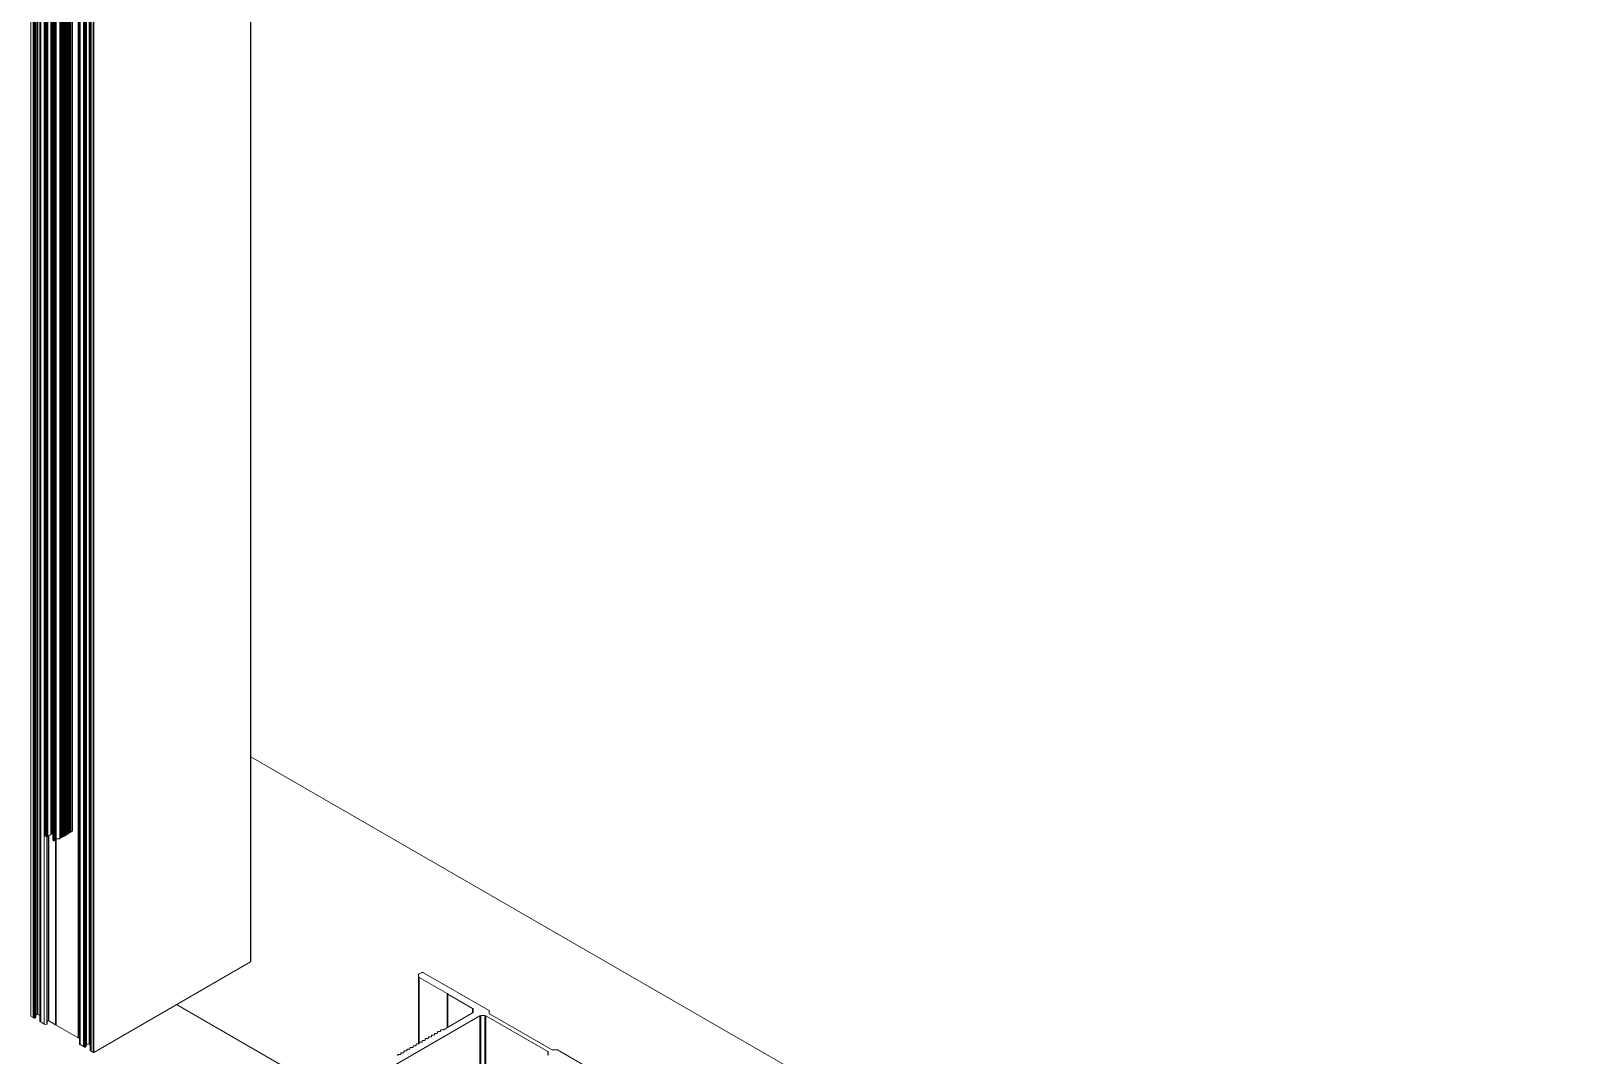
# Model space of a CAD drawing. Header units: millimetres. Extents: x 39 to 459, y 26 to 647.
# Drawn here: x 71.14 to 84.18, y 220.89 to 229.53 of the extents above; entities that cross this region are included whole.
import ezdxf

# ---------------------------------------------------------------- set-up
doc = ezdxf.new("R2010")
doc.units = ezdxf.units.MM
doc.layers.add('ANTET', color=7, linetype='Continuous')

# ---------------------------------------------------------------- blocks, each defined once
blk = doc.blocks.new('Griyaj Montajı')
at = {"color": 7, "linetype": 'Continuous', "lineweight": 15}
for p, q in [((11055.951, 2138.114), (11055.951, 2113.373)), ((11055.952, 2113.374), (11055.952, 2138.115)), ((11054.099, 2137.655), (11054.099, 2112.914)), ((11054.118, 2137.644), (11054.118, 2112.903)), ((11054.118, 2137.644), (11054.118, 2112.903)), ((11054.126, 2137.64), (11054.126, 2112.899)), ((11054.133, 2137.64), (11054.133, 2112.899)), ((11054.139, 2137.644), (11054.139, 2112.903)), ((11054.14, 2112.904), (11054.14, 2137.645)), ((11054.152, 2137.671), (11054.152, 2112.93)), ((11054.156, 2137.671), (11054.156, 2112.93)), ((11054.174, 2137.614), (11054.174, 2112.873)), ((11054.175, 2137.612), (11054.175, 2112.871)), ((11054.182, 2137.607), (11054.182, 2112.866)), ((11054.182, 2137.607), (11054.182, 2112.866)), ((11054.211, 2137.59), (11054.211, 2112.849)), ((11054.218, 2137.465), (11054.218, 2114.438)), ((11054.219, 2137.463), (11054.219, 2114.437)), ((11054.228, 2137.458), (11054.228, 2114.431)), ((11054.231, 2137.457), (11054.231, 2114.431)), ((11054.239, 2137.457), (11054.239, 2114.431)), ((11054.241, 2137.458), (11054.241, 2114.431)), ((11054.268, 2137.474), (11054.268, 2114.447)), ((11054.275, 2137.478), (11054.275, 2114.451)), ((11054.351, 2137.447), (11054.351, 2114.421)), ((11054.359, 2137.447), (11054.359, 2114.421)), ((11054.363, 2137.45), (11054.363, 2114.423)), ((11054.368, 2137.457), (11054.368, 2114.431)), ((11054.376, 2137.457), (11054.376, 2114.431)), ((11054.38, 2137.46), (11054.38, 2114.433)), ((11054.385, 2137.467), (11054.385, 2114.44)), ((11054.393, 2137.467), (11054.393, 2114.44)), ((11054.397, 2137.469), (11054.397, 2114.443)), ((11054.402, 2137.477), (11054.402, 2114.45)), ((11054.41, 2137.477), (11054.41, 2114.45)), ((11054.414, 2137.479), (11054.414, 2114.453)), ((11054.419, 2137.486), (11054.419, 2114.46)), ((11054.427, 2137.486), (11054.427, 2114.46)), ((11054.431, 2137.489), (11054.431, 2114.463)), ((11054.432, 2137.495), (11054.432, 2114.468)), ((11054.445, 2137.502), (11054.445, 2114.475)), ((11054.449, 2137.502), (11054.449, 2114.475)), ((11054.497, 2137.474), (11054.497, 2112.733)), ((11054.503, 2137.471), (11054.503, 2112.729)), ((11054.283, 2137.427), (11054.283, 2114.401)), ((11054.284, 2137.426), (11054.284, 2114.4)), ((11054.293, 2137.42), (11054.293, 2114.394)), ((11054.297, 2137.42), (11054.297, 2114.394)), ((11054.304, 2137.424), (11054.304, 2114.398)), ((11054.305, 2114.399), (11054.305, 2137.425)), ((11054.311, 2137.437), (11054.311, 2114.411)), ((11054.313, 2137.438), (11054.313, 2114.411)), ((11054.342, 2137.438), (11054.342, 2114.411)), ((11054.346, 2137.44), (11054.346, 2114.414)), ((11054.508, 2137.422), (11054.508, 2112.681)), ((11054.513, 2137.416), (11054.513, 2112.675)), ((11054.542, 2137.399), (11054.542, 2112.658)), ((11054.543, 2137.399), (11054.543, 2112.658)), ((11054.551, 2137.395), (11054.551, 2112.654)), ((11054.557, 2137.395), (11054.557, 2112.654)), ((11054.564, 2112.659), (11054.564, 2137.4)), ((11054.564, 2137.399), (11054.564, 2112.658)), ((11054.568, 2137.421), (11054.568, 2112.68)), ((11054.589, 2137.421), (11054.589, 2112.68)), ((11054.598, 2137.369), (11054.598, 2112.628)), ((11054.599, 2137.367), (11054.599, 2112.626)), ((11054.606, 2137.362), (11054.606, 2112.621)), ((11054.606, 2137.362), (11054.606, 2112.621)), ((11054.625, 2137.351), (11054.625, 2112.61)), ((11054.629, 2137.351), (11054.629, 2112.61)), ((11080.945, 2100.674), (11055.952, 2115.102)), ((11054.228, 2114.431), (11054.219, 2114.437)), ((11054.239, 2114.431), (11054.231, 2114.431)), ((11054.237, 2112.852), (11054.237, 2114.431)), ((11054.268, 2114.447), (11054.241, 2114.431)), ((11054.275, 2114.451), (11054.268, 2114.452)), ((11054.283, 2114.455), (11054.275, 2114.451)), ((11054.293, 2114.394), (11054.284, 2114.4)), ((11054.304, 2114.398), (11054.297, 2114.394)), ((11054.311, 2114.411), (11054.305, 2114.407)), ((11054.306, 2114.407), (11054.306, 2112.843)), ((11054.312, 2114.411), (11054.312, 2112.84)), ((11054.342, 2114.411), (11054.313, 2114.411)), ((11054.359, 2114.421), (11054.351, 2114.421)), ((11054.376, 2114.431), (11054.368, 2114.431)), ((11054.393, 2114.44), (11054.385, 2114.44)), ((11054.41, 2114.45), (11054.402, 2114.45)), ((11054.427, 2114.46), (11054.419, 2114.46)), ((11054.445, 2114.475), (11054.432, 2114.468)), ((11054.629, 2112.61), (11055.951, 2113.373)), ((11057.367, 2113.247), (11057.367, 2113.266)), ((11057.367, 2113.247), (11057.367, 2112.681)), ((11057.37, 2113.271), (11057.39, 2113.282)), ((11057.608, 2113.105), (11057.37, 2113.242)), ((11057.957, 2112.965), (11057.407, 2113.282)), ((11057.614, 2113.105), (11057.608, 2113.105)), ((11057.608, 2113.105), (11057.608, 2112.82)), ((11057.614, 2113.105), (11057.614, 2113.102)), ((11057.822, 2112.981), (11057.614, 2113.102)), ((11057.614, 2113.102), (11057.614, 2112.824)), ((11055.327, 2113.013), (11057.062, 2112.011)), ((11057.822, 2112.944), (11057.575, 2112.801)), ((11057.826, 2112.949), (11057.826, 2112.976)), ((11057.961, 2112.96), (11057.961, 2112.941)), ((11057.964, 2112.936), (11058.488, 2112.634)), ((11054.099, 2112.914), (11054.118, 2112.903)), ((11054.118, 2112.903), (11054.126, 2112.899)), ((11054.133, 2112.899), (11054.139, 2112.903)), ((11054.14, 2112.923), (11054.152, 2112.93)), ((11054.156, 2112.93), (11054.174, 2112.92)), ((11054.175, 2112.871), (11054.182, 2112.866)), ((11054.182, 2112.866), (11054.211, 2112.849)), ((11054.233, 2112.849), (11054.236, 2112.851)), ((11054.237, 2112.87), (11054.246, 2112.875)), ((11054.251, 2112.875), (11054.306, 2112.843)), ((11054.306, 2112.843), (11054.312, 2112.843)), ((11054.312, 2112.84), (11054.497, 2112.733)), ((11057.883, 2112.918), (11057.121, 2112.478)), ((11057.924, 2112.92), (11057.891, 2112.92)), ((11057.932, 2112.918), (11058.456, 2112.616)), ((11054.497, 2112.733), (11054.503, 2112.733)), ((11054.503, 2112.729), (11054.508, 2112.727)), ((11054.513, 2112.675), (11054.542, 2112.658)), ((11054.564, 2112.678), (11054.568, 2112.68)), ((11054.568, 2112.68), (11054.589, 2112.68)), ((11054.589, 2112.68), (11054.598, 2112.675)), ((11057.346, 2112.671), (11057.346, 2112.677)), ((11057.353, 2112.681), (11057.364, 2112.681)), ((11057.371, 2112.685), (11057.371, 2112.692)), ((11057.379, 2112.696), (11057.39, 2112.696)), ((11057.397, 2112.7), (11057.397, 2112.706)), ((11057.405, 2112.711), (11057.415, 2112.711)), ((11057.423, 2112.715), (11057.423, 2112.721)), ((11057.43, 2112.726), (11057.441, 2112.726)), ((11057.449, 2112.73), (11057.449, 2112.736)), ((11057.456, 2112.741), (11057.467, 2112.741)), ((11057.474, 2112.745), (11057.474, 2112.751)), ((11057.482, 2112.755), (11057.493, 2112.755)), ((11057.5, 2112.76), (11057.5, 2112.766)), ((11057.508, 2112.77), (11057.518, 2112.77)), ((11057.526, 2112.775), (11057.526, 2112.781)), ((11057.533, 2112.785), (11057.544, 2112.785)), ((11057.552, 2112.789), (11057.552, 2112.796)), ((11057.559, 2112.8), (11057.57, 2112.8)), ((11054.543, 2112.658), (11054.551, 2112.654)), ((11054.557, 2112.654), (11054.564, 2112.658)), ((11054.599, 2112.626), (11054.606, 2112.621)), ((11054.606, 2112.621), (11054.625, 2112.61)), ((11057.191, 2112.581), (11057.191, 2112.587)), ((11057.199, 2112.592), (11057.209, 2112.592)), ((11057.217, 2112.596), (11057.217, 2112.602)), ((11057.224, 2112.607), (11057.235, 2112.607)), ((11057.243, 2112.611), (11057.243, 2112.617)), ((11057.25, 2112.622), (11057.261, 2112.622)), ((11057.268, 2112.626), (11057.268, 2112.632)), ((11057.276, 2112.636), (11057.287, 2112.636)), ((11057.294, 2112.641), (11057.294, 2112.647)), ((11057.302, 2112.651), (11057.312, 2112.651)), ((11057.32, 2112.656), (11057.32, 2112.662)), ((11057.327, 2112.666), (11057.338, 2112.666)), ((11058.459, 2112.611), (11058.459, 2112.592)), ((11058.529, 2112.632), (11058.496, 2112.632)), ((11058.537, 2112.63), (11059.087, 2112.312))]:
    blk.add_line(p, q, dxfattribs=at)
at = {"color": 8, "linetype": 'Continuous', "lineweight": 15}
for p, q in [((11054.233, 2114.431), (11054.233, 2112.849)), ((11054.236, 2114.431), (11054.236, 2112.851)), ((11054.246, 2114.434), (11054.246, 2112.875)), ((11054.251, 2114.437), (11054.251, 2112.875)), ((11057.37, 2113.242), (11057.37, 2112.683)), ((11057.822, 2112.981), (11057.822, 2112.944)), ((11057.883, 2112.918), (11057.883, 2112.256)), ((11057.891, 2112.92), (11057.891, 2112.261)), ((11057.924, 2112.92), (11057.924, 2112.28)), ((11057.932, 2112.918), (11057.932, 2112.285)), ((11058.456, 2112.616), (11058.456, 2112.587))]:
    blk.add_line(p, q, dxfattribs=at)
at = {"color": 7, "linetype": 'Continuous', "lineweight": 15, "flags": 128}
for points in [[(11054.346, 2114.414), (11054.346, 2114.413), (11054.346, 2114.413), (11054.346, 2114.412), (11054.345, 2114.412), (11054.344, 2114.411), (11054.344, 2114.411), (11054.343, 2114.411), (11054.342, 2114.411)], [(11054.351, 2114.421), (11054.35, 2114.421), (11054.349, 2114.421), (11054.348, 2114.42), (11054.348, 2114.42), (11054.347, 2114.42), (11054.347, 2114.419), (11054.347, 2114.419), (11054.346, 2114.418)], [(11054.363, 2114.423), (11054.363, 2114.423), (11054.363, 2114.422), (11054.363, 2114.422), (11054.362, 2114.422), (11054.361, 2114.421), (11054.361, 2114.421), (11054.36, 2114.421), (11054.359, 2114.421)], [(11054.368, 2114.431), (11054.367, 2114.431), (11054.366, 2114.43), (11054.365, 2114.43), (11054.365, 2114.43), (11054.364, 2114.429), (11054.364, 2114.429), (11054.364, 2114.429), (11054.363, 2114.428)], [(11054.38, 2114.433), (11054.38, 2114.433), (11054.38, 2114.432), (11054.38, 2114.432), (11054.379, 2114.431), (11054.378, 2114.431), (11054.378, 2114.431), (11054.377, 2114.431), (11054.376, 2114.431)], [(11054.385, 2114.44), (11054.384, 2114.44), (11054.383, 2114.44), (11054.382, 2114.44), (11054.382, 2114.44), (11054.381, 2114.439), (11054.381, 2114.439), (11054.38, 2114.438), (11054.38, 2114.438)], [(11054.397, 2114.443), (11054.397, 2114.443), (11054.397, 2114.442), (11054.397, 2114.442), (11054.396, 2114.441), (11054.395, 2114.441), (11054.395, 2114.441), (11054.394, 2114.44), (11054.393, 2114.44)], [(11054.402, 2114.45), (11054.401, 2114.45), (11054.4, 2114.45), (11054.399, 2114.45), (11054.399, 2114.449), (11054.398, 2114.449), (11054.398, 2114.449), (11054.397, 2114.448), (11054.397, 2114.448)], [(11054.414, 2114.453), (11054.414, 2114.452), (11054.414, 2114.452), (11054.414, 2114.451), (11054.413, 2114.451), (11054.412, 2114.451), (11054.412, 2114.45), (11054.411, 2114.45), (11054.41, 2114.45)], [(11054.419, 2114.46), (11054.418, 2114.46), (11054.417, 2114.46), (11054.416, 2114.46), (11054.416, 2114.459), (11054.415, 2114.459), (11054.415, 2114.458), (11054.414, 2114.458), (11054.414, 2114.457)], [(11054.431, 2114.463), (11054.431, 2114.462), (11054.431, 2114.462), (11054.431, 2114.461), (11054.43, 2114.461), (11054.429, 2114.46), (11054.429, 2114.46), (11054.428, 2114.46), (11054.427, 2114.46)], [(11057.346, 2112.677), (11057.346, 2112.678), (11057.346, 2112.678), (11057.347, 2112.679), (11057.348, 2112.68), (11057.349, 2112.68), (11057.35, 2112.681), (11057.352, 2112.681), (11057.353, 2112.681)], [(11057.364, 2112.681), (11057.365, 2112.681), (11057.367, 2112.681), (11057.368, 2112.682), (11057.369, 2112.682), (11057.37, 2112.683), (11057.371, 2112.684), (11057.371, 2112.685), (11057.371, 2112.685)], [(11057.371, 2112.692), (11057.372, 2112.692), (11057.372, 2112.693), (11057.373, 2112.694), (11057.374, 2112.695), (11057.375, 2112.695), (11057.376, 2112.696), (11057.377, 2112.696), (11057.379, 2112.696)], [(11057.39, 2112.696), (11057.391, 2112.696), (11057.392, 2112.696), (11057.394, 2112.697), (11057.395, 2112.697), (11057.396, 2112.698), (11057.397, 2112.699), (11057.397, 2112.699), (11057.397, 2112.7)], [(11057.397, 2112.706), (11057.397, 2112.707), (11057.398, 2112.708), (11057.398, 2112.709), (11057.399, 2112.71), (11057.4, 2112.71), (11057.402, 2112.71), (11057.403, 2112.711), (11057.405, 2112.711)], [(11057.415, 2112.711), (11057.417, 2112.711), (11057.418, 2112.711), (11057.42, 2112.712), (11057.421, 2112.712), (11057.422, 2112.713), (11057.422, 2112.713), (11057.423, 2112.714), (11057.423, 2112.715)], [(11057.423, 2112.721), (11057.423, 2112.722), (11057.423, 2112.723), (11057.424, 2112.724), (11057.425, 2112.724), (11057.426, 2112.725), (11057.428, 2112.725), (11057.429, 2112.726), (11057.43, 2112.726)], [(11057.441, 2112.726), (11057.443, 2112.726), (11057.444, 2112.726), (11057.445, 2112.726), (11057.446, 2112.727), (11057.447, 2112.728), (11057.448, 2112.728), (11057.448, 2112.729), (11057.449, 2112.73)], [(11057.449, 2112.736), (11057.449, 2112.737), (11057.449, 2112.738), (11057.45, 2112.739), (11057.451, 2112.739), (11057.452, 2112.74), (11057.453, 2112.74), (11057.455, 2112.74), (11057.456, 2112.741)], [(11057.467, 2112.741), (11057.468, 2112.741), (11057.47, 2112.741), (11057.471, 2112.741), (11057.472, 2112.742), (11057.473, 2112.742), (11057.474, 2112.743), (11057.474, 2112.744), (11057.474, 2112.745)], [(11057.474, 2112.751), (11057.475, 2112.752), (11057.475, 2112.753), (11057.476, 2112.753), (11057.477, 2112.754), (11057.478, 2112.755), (11057.479, 2112.755), (11057.48, 2112.755), (11057.482, 2112.755)], [(11057.493, 2112.755), (11057.494, 2112.755), (11057.496, 2112.756), (11057.497, 2112.756), (11057.498, 2112.757), (11057.499, 2112.757), (11057.5, 2112.758), (11057.5, 2112.759), (11057.5, 2112.76)], [(11057.5, 2112.766), (11057.5, 2112.767), (11057.501, 2112.768), (11057.501, 2112.768), (11057.502, 2112.769), (11057.503, 2112.77), (11057.505, 2112.77), (11057.506, 2112.77), (11057.508, 2112.77)], [(11057.518, 2112.77), (11057.52, 2112.77), (11057.521, 2112.771), (11057.523, 2112.771), (11057.524, 2112.772), (11057.525, 2112.772), (11057.525, 2112.773), (11057.526, 2112.774), (11057.526, 2112.775)], [(11057.526, 2112.781), (11057.526, 2112.782), (11057.526, 2112.782), (11057.527, 2112.783), (11057.528, 2112.784), (11057.529, 2112.784), (11057.531, 2112.785), (11057.532, 2112.785), (11057.533, 2112.785)], [(11057.544, 2112.785), (11057.546, 2112.785), (11057.547, 2112.785), (11057.548, 2112.786), (11057.549, 2112.786), (11057.55, 2112.787), (11057.551, 2112.788), (11057.552, 2112.789), (11057.552, 2112.789)], [(11057.552, 2112.796), (11057.552, 2112.797), (11057.552, 2112.797), (11057.553, 2112.798), (11057.554, 2112.799), (11057.555, 2112.799), (11057.556, 2112.8), (11057.558, 2112.8), (11057.559, 2112.8)], [(11057.191, 2112.587), (11057.191, 2112.588), (11057.192, 2112.589), (11057.192, 2112.59), (11057.193, 2112.591), (11057.194, 2112.591), (11057.196, 2112.591), (11057.197, 2112.592), (11057.199, 2112.592)], [(11057.209, 2112.592), (11057.211, 2112.592), (11057.212, 2112.592), (11057.213, 2112.593), (11057.215, 2112.593), (11057.216, 2112.594), (11057.216, 2112.595), (11057.217, 2112.595), (11057.217, 2112.596)], [(11057.217, 2112.602), (11057.217, 2112.603), (11057.217, 2112.604), (11057.218, 2112.605), (11057.219, 2112.605), (11057.22, 2112.606), (11057.221, 2112.606), (11057.223, 2112.607), (11057.224, 2112.607)], [(11057.235, 2112.607), (11057.237, 2112.607), (11057.238, 2112.607), (11057.239, 2112.607), (11057.24, 2112.608), (11057.241, 2112.609), (11057.242, 2112.609), (11057.242, 2112.61), (11057.243, 2112.611)], [(11057.243, 2112.617), (11057.243, 2112.618), (11057.243, 2112.619), (11057.244, 2112.62), (11057.245, 2112.62), (11057.246, 2112.621), (11057.247, 2112.621), (11057.249, 2112.621), (11057.25, 2112.622)], [(11057.261, 2112.622), (11057.262, 2112.622), (11057.264, 2112.622), (11057.265, 2112.622), (11057.266, 2112.623), (11057.267, 2112.623), (11057.268, 2112.624), (11057.268, 2112.625), (11057.268, 2112.626)], [(11057.268, 2112.632), (11057.268, 2112.633), (11057.269, 2112.634), (11057.27, 2112.635), (11057.271, 2112.635), (11057.272, 2112.636), (11057.273, 2112.636), (11057.274, 2112.636), (11057.276, 2112.636)], [(11057.287, 2112.636), (11057.288, 2112.637), (11057.289, 2112.637), (11057.291, 2112.637), (11057.292, 2112.638), (11057.293, 2112.638), (11057.294, 2112.639), (11057.294, 2112.64), (11057.294, 2112.641)], [(11057.294, 2112.647), (11057.294, 2112.648), (11057.295, 2112.649), (11057.295, 2112.649), (11057.296, 2112.65), (11057.297, 2112.651), (11057.299, 2112.651), (11057.3, 2112.651), (11057.302, 2112.651)], [(11057.312, 2112.651), (11057.314, 2112.651), (11057.315, 2112.652), (11057.317, 2112.652), (11057.318, 2112.653), (11057.319, 2112.653), (11057.319, 2112.654), (11057.32, 2112.655), (11057.32, 2112.656)], [(11057.32, 2112.662), (11057.32, 2112.663), (11057.32, 2112.664), (11057.321, 2112.664), (11057.322, 2112.665), (11057.323, 2112.665), (11057.324, 2112.666), (11057.326, 2112.666), (11057.327, 2112.666)], [(11057.338, 2112.666), (11057.34, 2112.666), (11057.341, 2112.667), (11057.342, 2112.667), (11057.343, 2112.667), (11057.344, 2112.668), (11057.345, 2112.669), (11057.345, 2112.67), (11057.346, 2112.671)]]:
    blk.add_lwpolyline(points, dxfattribs=at)
at = {"color": 7, "linetype": 'Continuous', "lineweight": 15}
for centre, radius, start, end in [((11054.219, 2114.438), 0.0015, 185.4916, 245.7465), ((11054.23, 2114.435), 0.00431, 241.9166, 271.2155), ((11054.239, 2114.435), 0.00433, 268.8806, 298.0728), ((11054.284, 2114.401), 0.0015, 185.4916, 245.7465), ((11054.295, 2114.398), 0.00461, 242.6198, 297.39), ((11054.303, 2114.399), 0.00152, 294.4578, 354.1023), ((11054.313, 2114.407), 0.00436, 88.9608, 117.9662), ((11054.433, 2114.467), 0.00151, 114.3146, 174.3368), ((11054.447, 2114.471), 0.00461, 62.5942, 117.4157), ((11055.95, 2113.374), 0.0015, 294.2757, 354.431), ((11057.373, 2113.265), 0.00603, 114.374, 174.3074), ((11057.373, 2113.248), 0.00603, 185.6782, 245.6322), ((11057.399, 2113.266), 0.0184, 62.6118, 117.3906), ((11057.82, 2112.976), 0.00603, 5.6777, 65.6271), ((11057.82, 2112.949), 0.00604, 294.3826, 354.2988), ((11057.955, 2112.959), 0.00603, 5.6777, 65.6271), ((11057.967, 2112.942), 0.00604, 185.7322, 245.6059), ((11054.12, 2112.907), 0.00478, 240.6963, 243.3035), ((11054.129, 2112.905), 0.007, 245.7015, 297.1956), ((11054.139, 2112.904), 0.00151, 294.3655, 354.3412), ((11054.154, 2112.926), 0.00461, 62.6065, 117.3935), ((11054.176, 2112.873), 0.00209, 184.0911, 240.323), ((11054.184, 2112.87), 0.00423, 236.5066, 239.3369), ((11054.222, 2112.869), 0.023, 242.6023, 297.3958), ((11054.235, 2112.852), 0.00151, 294.3604, 354.291), ((11054.249, 2112.871), 0.00461, 62.5942, 117.4157), ((11057.891, 2112.902), 0.0173, 88.8593, 118.0361), ((11057.924, 2112.902), 0.0173, 61.9606, 91.1479), ((11054.516, 2112.682), 0.00755, 185.7415, 245.5987), ((11057.57, 2112.811), 0.0108, 268.8469, 298.0417), ((11054.545, 2112.662), 0.00477, 240.6806, 243.3058), ((11054.554, 2112.66), 0.007, 245.7146, 297.1825), ((11054.563, 2112.659), 0.00151, 294.3999, 354.3068), ((11054.6, 2112.628), 0.00209, 184.0628, 240.3512), ((11054.608, 2112.625), 0.00422, 236.5044, 239.3536), ((11054.627, 2112.614), 0.00461, 242.6263, 297.3836), ((11058.453, 2112.61), 0.00603, 5.6704, 65.6344), ((11058.453, 2112.593), 0.00604, 294.3826, 354.2988), ((11058.496, 2112.649), 0.0173, 241.9637, 271.1343), ((11058.529, 2112.615), 0.0173, 61.9572, 91.154)]:
    blk.add_arc(centre, radius, start, end, dxfattribs=at)

msp = doc.modelspace()

# ---------------------------------------------------------------- block references
at = {"layer": 'ANTET', "color": 0}
msp.add_blockref('Griyaj Montajı', (-10982.955, -1891.697), dxfattribs=at)

doc.saveas('drawing.dxf')
